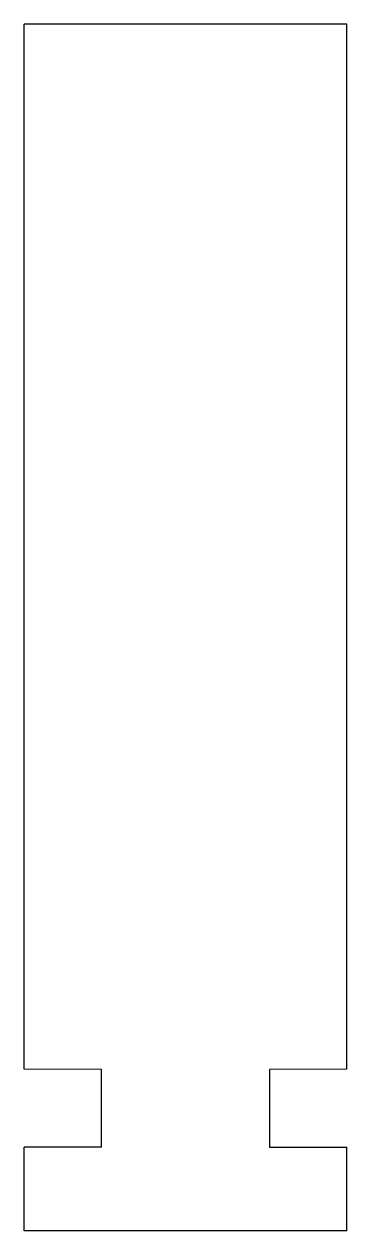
# Model space of a CAD drawing. Header units: millimetres. Extents: x 3507.6 to 3520.3, y 1154 to 1201.5.
import ezdxf

# ---------------------------------------------------------------- set-up
doc = ezdxf.new("R2010")
doc.units = ezdxf.units.MM

msp = doc.modelspace()

# ---------------------------------------------------------------- linework, layer by layer
at = {"color": 254, "true_color": 0xcad1ee, "extrusion": (0, -6.12323e-17, -1)}
for p, q in [((3507.577, 1160.406, -32.792), (3507.577, 1201.539, -32.792)), ((3520.277, 1201.539, -32.792), (3507.577, 1201.539, -32.792)), ((3520.277, 1160.406, -32.792), (3520.277, 1201.539, -32.792)), ((3510.625, 1160.391, -32.792), (3507.577, 1160.406, -32.792)), ((3510.625, 1157.336, -32.792), (3510.625, 1160.391, -32.792)), ((3520.277, 1160.406, -32.792), (3517.229, 1160.391, -32.792)), ((3517.229, 1160.391, -32.792), (3517.229, 1157.336, -32.792)), ((3510.625, 1157.336, -32.792), (3507.577, 1157.336, -32.792)), ((3507.577, 1154.041, -32.792), (3507.577, 1157.336, -32.792)), ((3517.229, 1157.336, -32.792), (3520.277, 1157.336, -32.792)), ((3520.277, 1154.041, -32.792), (3520.277, 1157.336, -32.792)), ((3520.277, 1154.041, -32.792), (3507.577, 1154.041, -32.792))]:
    msp.add_line(p, q, dxfattribs=at)

doc.saveas('drawing.dxf')
